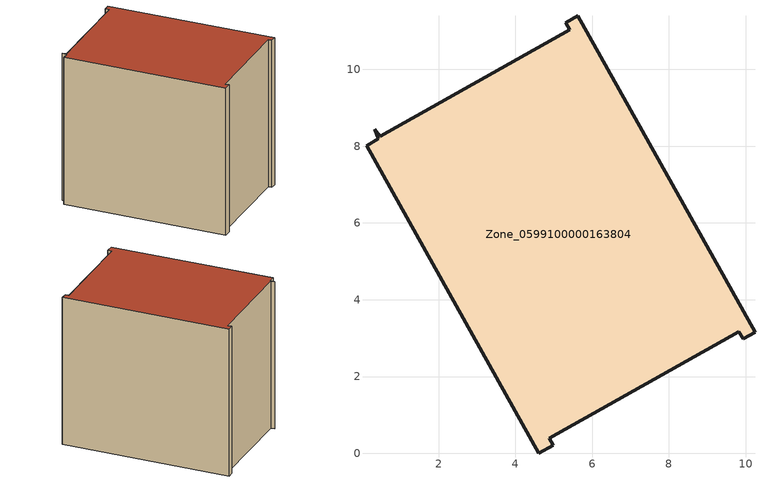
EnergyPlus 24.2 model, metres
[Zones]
Zone_0599100000163804
 floor ground (C_G): 9.82,3.17 4.88,0.4 4.99,0.21 4.61,0 0.12,8.02 0.44,8.19 0.34,8.44 0.48,8.26 5.42,11.03 5.32,11.22 5.63,11.4 10.24,3.15 9.93,2.98 z0
 wall outside (C_F): 5.63,11.4 5.32,11.22 5.42,11.03 0.48,8.26 0.34,8.44 0.44,8.19 0.12,8.02 4.61,0 4.99,0.21 4.88,0.4 9.82,3.17 9.93,2.98 10.24,3.15 5.63,11.4 z0:8.54
 roof outside (C_R): 9.82,3.17 9.93,2.98 10.24,3.15 5.63,11.4 5.32,11.22 5.42,11.03 0.48,8.26 0.34,8.44 0.44,8.19 0.12,8.02 4.61,0 4.99,0.21 4.88,0.4 z8.54
[BUILDING]
Pand.0599100000163804: North Axis=0; Terrain=City; Loads Convergence Tolerance Value=0.04; Temperature Convergence Tolerance Value=0.4; Solar Distribution=FullExterior; Maximum Number of Warmup Days=25; Minimum Number of Warmup Days=1
[Site:Location]
Rotterdam.The.Hague.AP_ZH_NLD Design_Conditions: Latitude=51.96; Longitude=4.45; Time Zone=1; Elevation=-4.5
[SITE:GROUNDTEMPERATURE:BUILDINGSURFACE]
18, 18, 18, 18, 18, 18, 18, 18, 18, 18, 18, 18
[MATERIAL] Thermal Absorptance=0.9; Solar Absorptance=0.7; Visible Absorptance=0.7
Name | Roughness | Thickness | Conductivity | Density | Specific Heat
G.TC.1965-1974 | MediumSmooth | 0.15 | 0.882353 | 540 | 1210
F.TC.1965-1974 | Rough | 0.3 | 0.697674 | 1920 | 840
R.TC.1965-1974 | MediumRough | 0.2 | 0.232558 | 1500 | 1000
[CONSTRUCTION]
C_G: G.TC.1965-1974
C_F: F.TC.1965-1974
C_R: R.TC.1965-1974
[ZONE]
Zone_0599100000163804: Type=1; Multiplier=1; Ceiling Height=Autocalculate; Volume=Autocalculate; Floor Area=autocalculate; Part of Total Floor Area=Yes
[ZONEINFILTRATION:DESIGNFLOWRATE]
Infil_Zone_0599100000163804: Zone or ZoneList or Space or SpaceList=Zone_0599100000163804; Schedule=AlwaysOn; Design Flow Rate Calculation Method=Flow/Area; Flow Rate per Floor Area=0.003; Constant Term Coefficient=1; Temperature Term Coefficient=0; Velocity Term Coefficient=0; Velocity Squared Term Coefficient=0
[HVACTEMPLATE:ZONE:IDEALLOADSAIRSYSTEM]
Zone_0599100000163804: Maximum Heating Supply Air Temperature=50; Minimum Cooling Supply Air Temperature=13; Maximum Heating Supply Air Humidity Ratio=0.0156; Minimum Cooling Supply Air Humidity Ratio=0.0077; Heating Limit=NoLimit; Cooling Limit=NoLimit; Dehumidification Control Type=ConstantSensibleHeatRatio; Cooling Sensible Heat Ratio=0.7; Dehumidification Setpoint=60; Humidification Control Type=None; Humidification Setpoint=30; Outdoor Air Method=None; Outdoor Air Flow Rate per Person=0.00944; Outdoor Air Flow Rate per Zone Floor Area=0; Outdoor Air Flow Rate per Zone=0; Demand Controlled Ventilation Type=None; Outdoor Air Economizer Type=NoEconomizer; Heat Recovery Type=None; Sensible Heat Recovery Effectiveness=0.7; Latent Heat Recovery Effectiveness=0.65
[ZONECONTROL:THERMOSTAT]
ThermostatControl_Zone_0599100000163804: Zone or ZoneList=Zone_0599100000163804; Control Type Schedule=DualSetpointControlType; Control 1=Thermostat_Zone_0599100000163804; Temperature Difference Between Cutout And Setpoint=0
[THERMOSTATSETPOINT:DUALSETPOINT]
Thermostat_Zone_0599100000163804: Heating Setpoint Temperature Schedule=HeatingSetpoint_Zone_0599100000163804; Cooling Setpoint Temperature Schedule=CoolingSetpoint_Zone_0599100000163804
[SCHEDULE:COMPACT]
HeatingSetpoint_Zone_0599100000163804: Through: 12/31, For: AllDays, Until: 24:00, 21
CoolingSetpoint_Zone_0599100000163804: Through: 12/31, For: AllDays, Until: 24:00, 24
DualSetpointControlType: Through: 12/31, For: AllDays, Until: 24:00, 4
AlwaysOn: Through: 12/31, For: AllDays, Until: 24:00, 1
